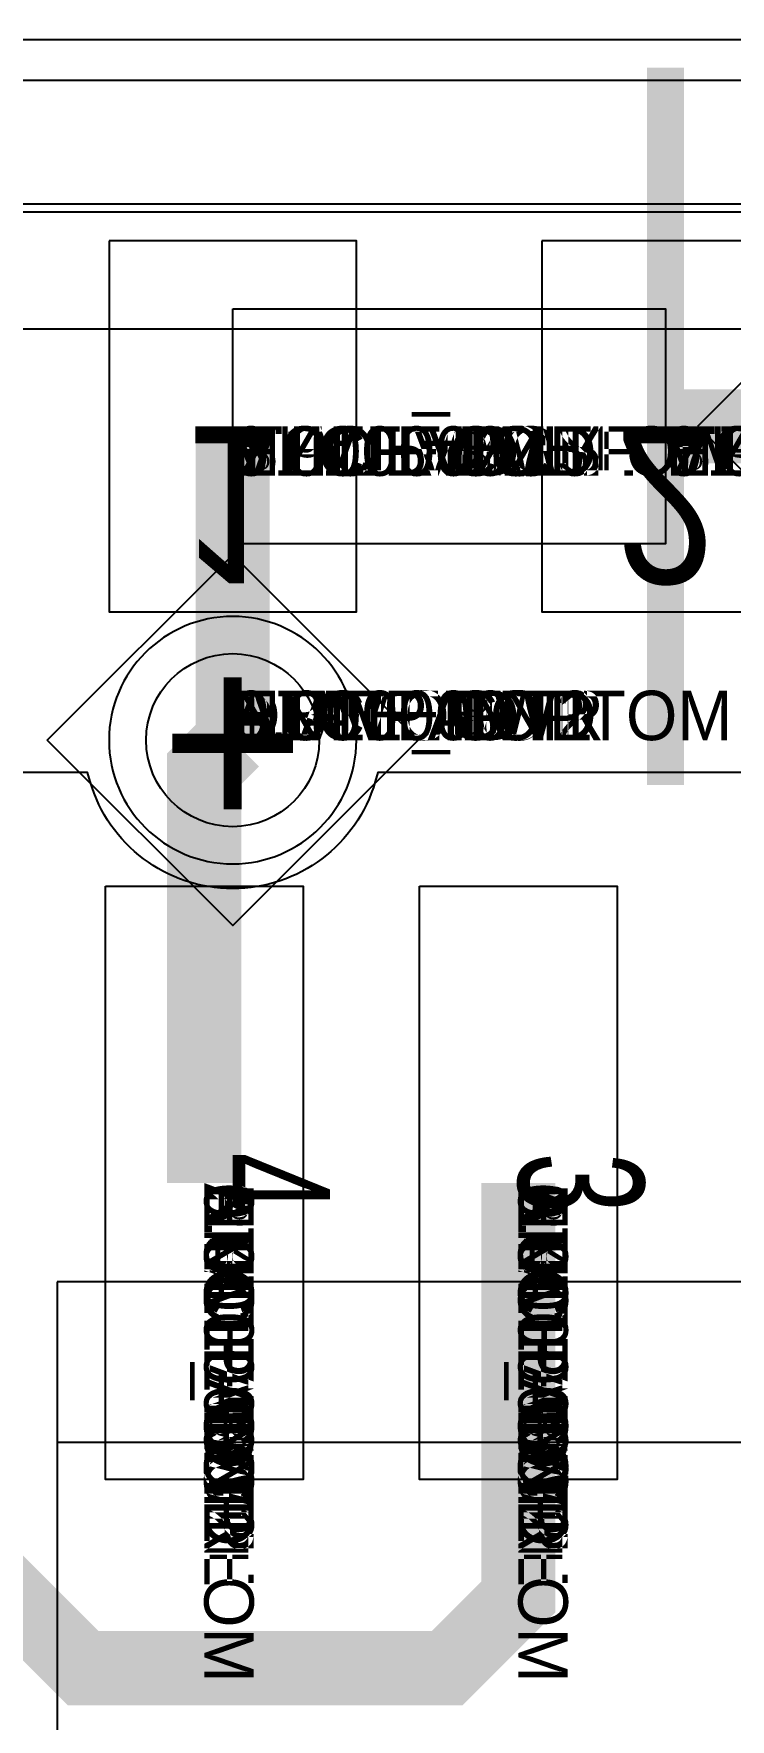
# Model space of a CAD drawing. Extents: x 0 to 323, y 0 to 320.
# Drawn here: x 36.15 to 38.97, y 26.16 to 32.97 of the extents above; entities that cross this region are included whole.
import ezdxf
from ezdxf.enums import TextEntityAlignment as Align

# ---------------------------------------------------------------- set-up
doc = ezdxf.new("R2010")
doc.units = 0
doc.header["$MEASUREMENT"] = 0
doc.layers.get('0').update_dxf_attribs({"linetype": 'CONTINUOUS'})
for name, color, linetype in [('CDN_FIGURES', 7, 'CONTINUOUS'), ('ETCH_BOTTOM', 7, 'CONTINUOUS'), ('ETCH_GND', 3, 'CONTINUOUS'), ('ETCH_INT1', 4, 'CONTINUOUS'), ('ETCH_INT2', 5, 'CONTINUOUS'), ('ETCH_PWR', 6, 'CONTINUOUS'), ('ETCH_TOP', 2, 'CONTINUOUS'), ('MANUFACTURING_NCLEGEND-1-6', 8, 'CONTINUOUS'), ('PACKAGE_GEOMETRY_ASSEMBLY_TOP', 11, 'CONTINUOUS'), ('PACKAGE_GEOMETRY_PIN_NUMBER', 9, 'CONTINUOUS')]:
    doc.layers.add(name, color=color, linetype=linetype)

# ---------------------------------------------------------------- blocks, each defined once
blk = doc.blocks.new('PAD_INFO')
for tag in ['SHAPE_TYPE', 'PAD_HEIGHT', 'PAD_LAYER', 'PAD_TYPE', 'PAD_WIDTH']:
    blk.add_attdef(tag, (0, 0), '', height=0.2)
at = {"flags": 2}
blk.add_attdef('CDN_TYPE', (0, 0), '', height=0.2, dxfattribs=at)
blk = doc.blocks.new('DRILL_INFO')
at = {"flags": 2}
blk.add_attdef('CDN_TYPE', (0, 0), '', height=0.2, dxfattribs=at)
for tag in ['FSHAPE', 'FCHAR', 'DRILL_HEIGHT', 'DIAMETER', 'PLATED', 'DRILL_WIDTH']:
    blk.add_attdef(tag, (0, 0), '', height=0.2)
blk = doc.blocks.new('VIA0700X0300')
at = {"layer": 'ETCH_BOTTOM'}
blk.add_circle((0, 0), 0.35, dxfattribs=at)
at = {"layer": 'ETCH_GND'}
blk.add_circle((0, 0), 0.35, dxfattribs=at)
at = {"layer": 'ETCH_INT1'}
blk.add_circle((0, 0), 0.35, dxfattribs=at)
at = {"layer": 'ETCH_INT2'}
blk.add_circle((0, 0), 0.35, dxfattribs=at)
at = {"layer": 'ETCH_PWR'}
blk.add_circle((0, 0), 0.35, dxfattribs=at)
at = {"layer": 'ETCH_TOP'}
blk.add_circle((0, 0), 0.35, dxfattribs=at)
ref = blk.add_blockref('PAD_INFO', (0, 0))
ref.add_attrib('PAD_LAYER', 'ETCH_TOP', (0, 0), dxfattribs={"height": 0.2})
ref.add_attrib('SHAPE_TYPE', 'NULL', (0, 0), dxfattribs={"height": 0.2})
ref.add_attrib('PAD_TYPE', 'ANTIPAD', (0, 0), dxfattribs={"height": 0.2})
ref.add_attrib('PAD_WIDTH', '0.000000', (0, 0), dxfattribs={"height": 0.2})
ref.add_attrib('PAD_HEIGHT', '0.000000', (0, 0), dxfattribs={"height": 0.2})
ref = blk.add_blockref('PAD_INFO', (0, 0))
ref.add_attrib('PAD_LAYER', 'ETCH_GND', (0, 0), dxfattribs={"height": 0.2})
ref.add_attrib('SHAPE_TYPE', 'NULL', (0, 0), dxfattribs={"height": 0.2})
ref.add_attrib('PAD_TYPE', 'ANTIPAD', (0, 0), dxfattribs={"height": 0.2})
ref.add_attrib('PAD_WIDTH', '0.000000', (0, 0), dxfattribs={"height": 0.2})
ref.add_attrib('PAD_HEIGHT', '0.000000', (0, 0), dxfattribs={"height": 0.2})
ref = blk.add_blockref('PAD_INFO', (0, 0))
ref.add_attrib('PAD_LAYER', 'ETCH_INT1', (0, 0), dxfattribs={"height": 0.2})
ref.add_attrib('SHAPE_TYPE', 'NULL', (0, 0), dxfattribs={"height": 0.2})
ref.add_attrib('PAD_TYPE', 'ANTIPAD', (0, 0), dxfattribs={"height": 0.2})
ref.add_attrib('PAD_WIDTH', '0.000000', (0, 0), dxfattribs={"height": 0.2})
ref.add_attrib('PAD_HEIGHT', '0.000000', (0, 0), dxfattribs={"height": 0.2})
ref = blk.add_blockref('PAD_INFO', (0, 0))
ref.add_attrib('PAD_LAYER', 'ETCH_INT2', (0, 0), dxfattribs={"height": 0.2})
ref.add_attrib('SHAPE_TYPE', 'NULL', (0, 0), dxfattribs={"height": 0.2})
ref.add_attrib('PAD_TYPE', 'ANTIPAD', (0, 0), dxfattribs={"height": 0.2})
ref.add_attrib('PAD_WIDTH', '0.000000', (0, 0), dxfattribs={"height": 0.2})
ref.add_attrib('PAD_HEIGHT', '0.000000', (0, 0), dxfattribs={"height": 0.2})
ref = blk.add_blockref('PAD_INFO', (0, 0))
ref.add_attrib('PAD_LAYER', 'ETCH_PWR', (0, 0), dxfattribs={"height": 0.2})
ref.add_attrib('SHAPE_TYPE', 'NULL', (0, 0), dxfattribs={"height": 0.2})
ref.add_attrib('PAD_TYPE', 'ANTIPAD', (0, 0), dxfattribs={"height": 0.2})
ref.add_attrib('PAD_WIDTH', '0.000000', (0, 0), dxfattribs={"height": 0.2})
ref.add_attrib('PAD_HEIGHT', '0.000000', (0, 0), dxfattribs={"height": 0.2})
ref = blk.add_blockref('PAD_INFO', (0, 0))
ref.add_attrib('PAD_LAYER', 'ETCH_BOTTOM', (0, 0), dxfattribs={"height": 0.2})
ref.add_attrib('SHAPE_TYPE', 'NULL', (0, 0), dxfattribs={"height": 0.2})
ref.add_attrib('PAD_TYPE', 'ANTIPAD', (0, 0), dxfattribs={"height": 0.2})
ref.add_attrib('PAD_WIDTH', '0.000000', (0, 0), dxfattribs={"height": 0.2})
ref.add_attrib('PAD_HEIGHT', '0.000000', (0, 0), dxfattribs={"height": 0.2})
ref = blk.add_blockref('PAD_INFO', (0, 0))
ref.add_attrib('PAD_LAYER', 'ETCH_TOP', (0, 0), dxfattribs={"height": 0.2})
ref.add_attrib('SHAPE_TYPE', 'NULL', (0, 0), dxfattribs={"height": 0.2})
ref.add_attrib('PAD_TYPE', 'THERMAL', (0, 0), dxfattribs={"height": 0.2})
ref.add_attrib('PAD_WIDTH', '0.000000', (0, 0), dxfattribs={"height": 0.2})
ref.add_attrib('PAD_HEIGHT', '0.000000', (0, 0), dxfattribs={"height": 0.2})
ref = blk.add_blockref('PAD_INFO', (0, 0))
ref.add_attrib('PAD_LAYER', 'ETCH_GND', (0, 0), dxfattribs={"height": 0.2})
ref.add_attrib('SHAPE_TYPE', 'NULL', (0, 0), dxfattribs={"height": 0.2})
ref.add_attrib('PAD_TYPE', 'THERMAL', (0, 0), dxfattribs={"height": 0.2})
ref.add_attrib('PAD_WIDTH', '0.000000', (0, 0), dxfattribs={"height": 0.2})
ref.add_attrib('PAD_HEIGHT', '0.000000', (0, 0), dxfattribs={"height": 0.2})
ref = blk.add_blockref('PAD_INFO', (0, 0))
ref.add_attrib('PAD_LAYER', 'ETCH_INT1', (0, 0), dxfattribs={"height": 0.2})
ref.add_attrib('SHAPE_TYPE', 'NULL', (0, 0), dxfattribs={"height": 0.2})
ref.add_attrib('PAD_TYPE', 'THERMAL', (0, 0), dxfattribs={"height": 0.2})
ref.add_attrib('PAD_WIDTH', '0.000000', (0, 0), dxfattribs={"height": 0.2})
ref.add_attrib('PAD_HEIGHT', '0.000000', (0, 0), dxfattribs={"height": 0.2})
ref = blk.add_blockref('PAD_INFO', (0, 0))
ref.add_attrib('PAD_LAYER', 'ETCH_INT2', (0, 0), dxfattribs={"height": 0.2})
ref.add_attrib('SHAPE_TYPE', 'NULL', (0, 0), dxfattribs={"height": 0.2})
ref.add_attrib('PAD_TYPE', 'THERMAL', (0, 0), dxfattribs={"height": 0.2})
ref.add_attrib('PAD_WIDTH', '0.000000', (0, 0), dxfattribs={"height": 0.2})
ref.add_attrib('PAD_HEIGHT', '0.000000', (0, 0), dxfattribs={"height": 0.2})
ref = blk.add_blockref('PAD_INFO', (0, 0))
ref.add_attrib('PAD_LAYER', 'ETCH_PWR', (0, 0), dxfattribs={"height": 0.2})
ref.add_attrib('SHAPE_TYPE', 'NULL', (0, 0), dxfattribs={"height": 0.2})
ref.add_attrib('PAD_TYPE', 'THERMAL', (0, 0), dxfattribs={"height": 0.2})
ref.add_attrib('PAD_WIDTH', '0.000000', (0, 0), dxfattribs={"height": 0.2})
ref.add_attrib('PAD_HEIGHT', '0.000000', (0, 0), dxfattribs={"height": 0.2})
ref = blk.add_blockref('PAD_INFO', (0, 0))
ref.add_attrib('PAD_LAYER', 'ETCH_BOTTOM', (0, 0), dxfattribs={"height": 0.2})
ref.add_attrib('SHAPE_TYPE', 'NULL', (0, 0), dxfattribs={"height": 0.2})
ref.add_attrib('PAD_TYPE', 'THERMAL', (0, 0), dxfattribs={"height": 0.2})
ref.add_attrib('PAD_WIDTH', '0.000000', (0, 0), dxfattribs={"height": 0.2})
ref.add_attrib('PAD_HEIGHT', '0.000000', (0, 0), dxfattribs={"height": 0.2})
ref = blk.add_blockref('PAD_INFO', (0, 0))
ref.add_attrib('PAD_LAYER', 'ETCH_TOP', (0, 0), dxfattribs={"height": 0.2})
ref.add_attrib('SHAPE_TYPE', 'CIRCLE', (0, 0), dxfattribs={"height": 0.2})
ref.add_attrib('PAD_TYPE', 'REGULAR', (0, 0), dxfattribs={"height": 0.2})
ref.add_attrib('PAD_WIDTH', '0.700000', (0, 0), dxfattribs={"height": 0.2})
ref.add_attrib('PAD_HEIGHT', '0.700000', (0, 0), dxfattribs={"height": 0.2})
ref = blk.add_blockref('PAD_INFO', (0, 0))
ref.add_attrib('PAD_LAYER', 'ETCH_GND', (0, 0), dxfattribs={"height": 0.2})
ref.add_attrib('SHAPE_TYPE', 'CIRCLE', (0, 0), dxfattribs={"height": 0.2})
ref.add_attrib('PAD_TYPE', 'REGULAR', (0, 0), dxfattribs={"height": 0.2})
ref.add_attrib('PAD_WIDTH', '0.700000', (0, 0), dxfattribs={"height": 0.2})
ref.add_attrib('PAD_HEIGHT', '0.700000', (0, 0), dxfattribs={"height": 0.2})
ref = blk.add_blockref('PAD_INFO', (0, 0))
ref.add_attrib('PAD_LAYER', 'ETCH_INT1', (0, 0), dxfattribs={"height": 0.2})
ref.add_attrib('SHAPE_TYPE', 'CIRCLE', (0, 0), dxfattribs={"height": 0.2})
ref.add_attrib('PAD_TYPE', 'REGULAR', (0, 0), dxfattribs={"height": 0.2})
ref.add_attrib('PAD_WIDTH', '0.700000', (0, 0), dxfattribs={"height": 0.2})
ref.add_attrib('PAD_HEIGHT', '0.700000', (0, 0), dxfattribs={"height": 0.2})
ref = blk.add_blockref('PAD_INFO', (0, 0))
ref.add_attrib('PAD_LAYER', 'ETCH_INT2', (0, 0), dxfattribs={"height": 0.2})
ref.add_attrib('SHAPE_TYPE', 'CIRCLE', (0, 0), dxfattribs={"height": 0.2})
ref.add_attrib('PAD_TYPE', 'REGULAR', (0, 0), dxfattribs={"height": 0.2})
ref.add_attrib('PAD_WIDTH', '0.700000', (0, 0), dxfattribs={"height": 0.2})
ref.add_attrib('PAD_HEIGHT', '0.700000', (0, 0), dxfattribs={"height": 0.2})
ref = blk.add_blockref('PAD_INFO', (0, 0))
ref.add_attrib('PAD_LAYER', 'ETCH_PWR', (0, 0), dxfattribs={"height": 0.2})
ref.add_attrib('SHAPE_TYPE', 'CIRCLE', (0, 0), dxfattribs={"height": 0.2})
ref.add_attrib('PAD_TYPE', 'REGULAR', (0, 0), dxfattribs={"height": 0.2})
ref.add_attrib('PAD_WIDTH', '0.700000', (0, 0), dxfattribs={"height": 0.2})
ref.add_attrib('PAD_HEIGHT', '0.700000', (0, 0), dxfattribs={"height": 0.2})
ref = blk.add_blockref('PAD_INFO', (0, 0))
ref.add_attrib('PAD_LAYER', 'ETCH_BOTTOM', (0, 0), dxfattribs={"height": 0.2})
ref.add_attrib('SHAPE_TYPE', 'CIRCLE', (0, 0), dxfattribs={"height": 0.2})
ref.add_attrib('PAD_TYPE', 'REGULAR', (0, 0), dxfattribs={"height": 0.2})
ref.add_attrib('PAD_WIDTH', '0.700000', (0, 0), dxfattribs={"height": 0.2})
ref.add_attrib('PAD_HEIGHT', '0.700000', (0, 0), dxfattribs={"height": 0.2})
ref = blk.add_blockref('DRILL_INFO', (0, 0))
ref.add_attrib('DIAMETER', '0.300000', (0, 0), dxfattribs={"height": 0.2})
ref.add_attrib('PLATED', 'PLATED', (0, 0), dxfattribs={"height": 0.2})
ref.add_attrib('FSHAPE', 'DIAMOND', (0, 0), dxfattribs={"height": 0.2})
ref.add_attrib('FCHAR', '+', (0, 0), dxfattribs={"height": 0.2})
ref.add_attrib('DRILL_WIDTH', '1.500000', (0, 0), dxfattribs={"height": 0.2})
ref.add_attrib('DRILL_HEIGHT', '1.500000', (0, 0), dxfattribs={"height": 0.2})
for tag in ['CDN_TYPE', 'PIN']:
    blk.add_attdef(tag, (0, 0), '', height=0.2)
at = {"flags": 2}
for tag in ['PSTKNAME', 'BBV']:
    blk.add_attdef(tag, (0, 0), '', height=0.2, dxfattribs=at)
blk = doc.blocks.new('FIGURE_DIAMOND')
at = {"layer": 'CDN_FIGURES'}
blk.add_lwpolyline([(-0.5, 0), (0, 0.5), (0.5, 0), (0, -0.5)], close=True, dxfattribs=at)
blk = doc.blocks.new('RC2400X0800TS')
at = {"layer": 'ETCH_TOP'}
blk.add_lwpolyline([(-1.2, -0.4), (-1.2, 0.4), (1.2, 0.4), (1.2, -0.4)], close=True, dxfattribs=at)
ref = blk.add_blockref('PAD_INFO', (0, 0))
ref.add_attrib('PAD_LAYER', 'ETCH_TOP', (0, 0), dxfattribs={"height": 0.2})
ref.add_attrib('SHAPE_TYPE', 'NULL', (0, 0), dxfattribs={"height": 0.2})
ref.add_attrib('PAD_TYPE', 'ANTIPAD', (0, 0), dxfattribs={"height": 0.2})
ref.add_attrib('PAD_WIDTH', '0.000000', (0, 0), dxfattribs={"height": 0.2})
ref.add_attrib('PAD_HEIGHT', '0.000000', (0, 0), dxfattribs={"height": 0.2})
ref = blk.add_blockref('PAD_INFO', (0, 0))
ref.add_attrib('PAD_LAYER', 'ETCH_GND', (0, 0), dxfattribs={"height": 0.2})
ref.add_attrib('SHAPE_TYPE', 'NULL', (0, 0), dxfattribs={"height": 0.2})
ref.add_attrib('PAD_TYPE', 'ANTIPAD', (0, 0), dxfattribs={"height": 0.2})
ref.add_attrib('PAD_WIDTH', '0.000000', (0, 0), dxfattribs={"height": 0.2})
ref.add_attrib('PAD_HEIGHT', '0.000000', (0, 0), dxfattribs={"height": 0.2})
ref = blk.add_blockref('PAD_INFO', (0, 0))
ref.add_attrib('PAD_LAYER', 'ETCH_INT1', (0, 0), dxfattribs={"height": 0.2})
ref.add_attrib('SHAPE_TYPE', 'NULL', (0, 0), dxfattribs={"height": 0.2})
ref.add_attrib('PAD_TYPE', 'ANTIPAD', (0, 0), dxfattribs={"height": 0.2})
ref.add_attrib('PAD_WIDTH', '0.000000', (0, 0), dxfattribs={"height": 0.2})
ref.add_attrib('PAD_HEIGHT', '0.000000', (0, 0), dxfattribs={"height": 0.2})
ref = blk.add_blockref('PAD_INFO', (0, 0))
ref.add_attrib('PAD_LAYER', 'ETCH_INT2', (0, 0), dxfattribs={"height": 0.2})
ref.add_attrib('SHAPE_TYPE', 'NULL', (0, 0), dxfattribs={"height": 0.2})
ref.add_attrib('PAD_TYPE', 'ANTIPAD', (0, 0), dxfattribs={"height": 0.2})
ref.add_attrib('PAD_WIDTH', '0.000000', (0, 0), dxfattribs={"height": 0.2})
ref.add_attrib('PAD_HEIGHT', '0.000000', (0, 0), dxfattribs={"height": 0.2})
ref = blk.add_blockref('PAD_INFO', (0, 0))
ref.add_attrib('PAD_LAYER', 'ETCH_PWR', (0, 0), dxfattribs={"height": 0.2})
ref.add_attrib('SHAPE_TYPE', 'NULL', (0, 0), dxfattribs={"height": 0.2})
ref.add_attrib('PAD_TYPE', 'ANTIPAD', (0, 0), dxfattribs={"height": 0.2})
ref.add_attrib('PAD_WIDTH', '0.000000', (0, 0), dxfattribs={"height": 0.2})
ref.add_attrib('PAD_HEIGHT', '0.000000', (0, 0), dxfattribs={"height": 0.2})
ref = blk.add_blockref('PAD_INFO', (0, 0))
ref.add_attrib('PAD_LAYER', 'ETCH_BOTTOM', (0, 0), dxfattribs={"height": 0.2})
ref.add_attrib('SHAPE_TYPE', 'NULL', (0, 0), dxfattribs={"height": 0.2})
ref.add_attrib('PAD_TYPE', 'ANTIPAD', (0, 0), dxfattribs={"height": 0.2})
ref.add_attrib('PAD_WIDTH', '0.000000', (0, 0), dxfattribs={"height": 0.2})
ref.add_attrib('PAD_HEIGHT', '0.000000', (0, 0), dxfattribs={"height": 0.2})
ref = blk.add_blockref('PAD_INFO', (0, 0))
ref.add_attrib('PAD_LAYER', 'ETCH_TOP', (0, 0), dxfattribs={"height": 0.2})
ref.add_attrib('SHAPE_TYPE', 'NULL', (0, 0), dxfattribs={"height": 0.2})
ref.add_attrib('PAD_TYPE', 'THERMAL', (0, 0), dxfattribs={"height": 0.2})
ref.add_attrib('PAD_WIDTH', '0.000000', (0, 0), dxfattribs={"height": 0.2})
ref.add_attrib('PAD_HEIGHT', '0.000000', (0, 0), dxfattribs={"height": 0.2})
ref = blk.add_blockref('PAD_INFO', (0, 0))
ref.add_attrib('PAD_LAYER', 'ETCH_GND', (0, 0), dxfattribs={"height": 0.2})
ref.add_attrib('SHAPE_TYPE', 'NULL', (0, 0), dxfattribs={"height": 0.2})
ref.add_attrib('PAD_TYPE', 'THERMAL', (0, 0), dxfattribs={"height": 0.2})
ref.add_attrib('PAD_WIDTH', '0.000000', (0, 0), dxfattribs={"height": 0.2})
ref.add_attrib('PAD_HEIGHT', '0.000000', (0, 0), dxfattribs={"height": 0.2})
ref = blk.add_blockref('PAD_INFO', (0, 0))
ref.add_attrib('PAD_LAYER', 'ETCH_INT1', (0, 0), dxfattribs={"height": 0.2})
ref.add_attrib('SHAPE_TYPE', 'NULL', (0, 0), dxfattribs={"height": 0.2})
ref.add_attrib('PAD_TYPE', 'THERMAL', (0, 0), dxfattribs={"height": 0.2})
ref.add_attrib('PAD_WIDTH', '0.000000', (0, 0), dxfattribs={"height": 0.2})
ref.add_attrib('PAD_HEIGHT', '0.000000', (0, 0), dxfattribs={"height": 0.2})
ref = blk.add_blockref('PAD_INFO', (0, 0))
ref.add_attrib('PAD_LAYER', 'ETCH_INT2', (0, 0), dxfattribs={"height": 0.2})
ref.add_attrib('SHAPE_TYPE', 'NULL', (0, 0), dxfattribs={"height": 0.2})
ref.add_attrib('PAD_TYPE', 'THERMAL', (0, 0), dxfattribs={"height": 0.2})
ref.add_attrib('PAD_WIDTH', '0.000000', (0, 0), dxfattribs={"height": 0.2})
ref.add_attrib('PAD_HEIGHT', '0.000000', (0, 0), dxfattribs={"height": 0.2})
ref = blk.add_blockref('PAD_INFO', (0, 0))
ref.add_attrib('PAD_LAYER', 'ETCH_PWR', (0, 0), dxfattribs={"height": 0.2})
ref.add_attrib('SHAPE_TYPE', 'NULL', (0, 0), dxfattribs={"height": 0.2})
ref.add_attrib('PAD_TYPE', 'THERMAL', (0, 0), dxfattribs={"height": 0.2})
ref.add_attrib('PAD_WIDTH', '0.000000', (0, 0), dxfattribs={"height": 0.2})
ref.add_attrib('PAD_HEIGHT', '0.000000', (0, 0), dxfattribs={"height": 0.2})
ref = blk.add_blockref('PAD_INFO', (0, 0))
ref.add_attrib('PAD_LAYER', 'ETCH_BOTTOM', (0, 0), dxfattribs={"height": 0.2})
ref.add_attrib('SHAPE_TYPE', 'NULL', (0, 0), dxfattribs={"height": 0.2})
ref.add_attrib('PAD_TYPE', 'THERMAL', (0, 0), dxfattribs={"height": 0.2})
ref.add_attrib('PAD_WIDTH', '0.000000', (0, 0), dxfattribs={"height": 0.2})
ref.add_attrib('PAD_HEIGHT', '0.000000', (0, 0), dxfattribs={"height": 0.2})
ref = blk.add_blockref('PAD_INFO', (0, 0))
ref.add_attrib('PAD_LAYER', 'ETCH_TOP', (0, 0), dxfattribs={"height": 0.2})
ref.add_attrib('SHAPE_TYPE', 'RECTANGLE', (0, 0), dxfattribs={"height": 0.2})
ref.add_attrib('PAD_TYPE', 'REGULAR', (0, 0), dxfattribs={"height": 0.2})
ref.add_attrib('PAD_WIDTH', '2.400000', (0, 0), dxfattribs={"height": 0.2})
ref.add_attrib('PAD_HEIGHT', '0.800000', (0, 0), dxfattribs={"height": 0.2})
ref = blk.add_blockref('PAD_INFO', (0, 0))
ref.add_attrib('PAD_LAYER', 'ETCH_GND', (0, 0), dxfattribs={"height": 0.2})
ref.add_attrib('SHAPE_TYPE', 'NULL', (0, 0), dxfattribs={"height": 0.2})
ref.add_attrib('PAD_TYPE', 'REGULAR', (0, 0), dxfattribs={"height": 0.2})
ref.add_attrib('PAD_WIDTH', '0.000000', (0, 0), dxfattribs={"height": 0.2})
ref.add_attrib('PAD_HEIGHT', '0.000000', (0, 0), dxfattribs={"height": 0.2})
ref = blk.add_blockref('PAD_INFO', (0, 0))
ref.add_attrib('PAD_LAYER', 'ETCH_INT1', (0, 0), dxfattribs={"height": 0.2})
ref.add_attrib('SHAPE_TYPE', 'NULL', (0, 0), dxfattribs={"height": 0.2})
ref.add_attrib('PAD_TYPE', 'REGULAR', (0, 0), dxfattribs={"height": 0.2})
ref.add_attrib('PAD_WIDTH', '0.000000', (0, 0), dxfattribs={"height": 0.2})
ref.add_attrib('PAD_HEIGHT', '0.000000', (0, 0), dxfattribs={"height": 0.2})
ref = blk.add_blockref('PAD_INFO', (0, 0))
ref.add_attrib('PAD_LAYER', 'ETCH_INT2', (0, 0), dxfattribs={"height": 0.2})
ref.add_attrib('SHAPE_TYPE', 'NULL', (0, 0), dxfattribs={"height": 0.2})
ref.add_attrib('PAD_TYPE', 'REGULAR', (0, 0), dxfattribs={"height": 0.2})
ref.add_attrib('PAD_WIDTH', '0.000000', (0, 0), dxfattribs={"height": 0.2})
ref.add_attrib('PAD_HEIGHT', '0.000000', (0, 0), dxfattribs={"height": 0.2})
ref = blk.add_blockref('PAD_INFO', (0, 0))
ref.add_attrib('PAD_LAYER', 'ETCH_PWR', (0, 0), dxfattribs={"height": 0.2})
ref.add_attrib('SHAPE_TYPE', 'NULL', (0, 0), dxfattribs={"height": 0.2})
ref.add_attrib('PAD_TYPE', 'REGULAR', (0, 0), dxfattribs={"height": 0.2})
ref.add_attrib('PAD_WIDTH', '0.000000', (0, 0), dxfattribs={"height": 0.2})
ref.add_attrib('PAD_HEIGHT', '0.000000', (0, 0), dxfattribs={"height": 0.2})
ref = blk.add_blockref('PAD_INFO', (0, 0))
ref.add_attrib('PAD_LAYER', 'ETCH_BOTTOM', (0, 0), dxfattribs={"height": 0.2})
ref.add_attrib('SHAPE_TYPE', 'NULL', (0, 0), dxfattribs={"height": 0.2})
ref.add_attrib('PAD_TYPE', 'REGULAR', (0, 0), dxfattribs={"height": 0.2})
ref.add_attrib('PAD_WIDTH', '0.000000', (0, 0), dxfattribs={"height": 0.2})
ref.add_attrib('PAD_HEIGHT', '0.000000', (0, 0), dxfattribs={"height": 0.2})
ref = blk.add_blockref('DRILL_INFO', (0, 0))
ref.add_attrib('DIAMETER', '0.000000', (0, 0), dxfattribs={"height": 0.2})
ref.add_attrib('PLATED', 'PLATED', (0, 0), dxfattribs={"height": 0.2})
ref.add_attrib('FSHAPE', 'NULL', (0, 0), dxfattribs={"height": 0.2})
ref.add_attrib('DRILL_WIDTH', '0.000000', (0, 0), dxfattribs={"height": 0.2})
ref.add_attrib('DRILL_HEIGHT', '0.000000', (0, 0), dxfattribs={"height": 0.2})
for tag in ['CDN_TYPE', 'PIN']:
    blk.add_attdef(tag, (0, 0), '', height=0.2)
at = {"flags": 2}
for tag in ['PSTKNAME', 'BBV']:
    blk.add_attdef(tag, (0, 0), '', height=0.2, dxfattribs=at)
blk = doc.blocks.new('F372')
at = {"layer": 'PACKAGE_GEOMETRY_ASSEMBLY_TOP'}
blk.add_lwpolyline([(0.4, -4.405), (4.4, -4.405), (4.4, 0.595), (0.4, 0.595)], close=True, dxfattribs=at)
blk.add_lwpolyline([(1.05, 0.595), (1.05, -4.405)], dxfattribs=at)
at = {"layer": 'ETCH_TOP'}
ref = blk.add_blockref('RC2400X0800TS', (0, -2.54), dxfattribs=at)
ref.add_attrib('CDN_TYPE', 'PIN', (0, 0), dxfattribs={"height": 0.2})
ref.add_attrib('PIN', '3', (0, 0), dxfattribs={"height": 0.2})
ref = blk.add_blockref('RC2400X0800TS', (0, -3.81), dxfattribs=at)
ref.add_attrib('CDN_TYPE', 'PIN', (0, 0), dxfattribs={"height": 0.2})
ref.add_attrib('PIN', '4', (0, 0), dxfattribs={"height": 0.2})
ref = blk.add_blockref('RC2400X0800TS', (4.8, -3.81), dxfattribs=at)
ref.add_attrib('CDN_TYPE', 'PIN', (0, 0), dxfattribs={"height": 0.2})
ref.add_attrib('PIN', '5', (0, 0), dxfattribs={"height": 0.2})
ref = blk.add_blockref('RC2400X0800TS', (4.8, -2.54), dxfattribs=at)
ref.add_attrib('CDN_TYPE', 'PIN', (0, 0), dxfattribs={"height": 0.2})
ref.add_attrib('PIN', '6', (0, 0), dxfattribs={"height": 0.2})
at = {"flags": 2}
for tag in ['SYMBOL_TYPE', 'CDN_TYPE', 'REFDES']:
    blk.add_attdef(tag, (0, 0), '', height=0.2, dxfattribs=at)
blk = doc.blocks.new('RC1000X1500TS')
at = {"layer": 'ETCH_TOP'}
blk.add_lwpolyline([(-0.5, -0.75), (-0.5, 0.75), (0.5, 0.75), (0.5, -0.75)], close=True, dxfattribs=at)
ref = blk.add_blockref('PAD_INFO', (0, 0))
ref.add_attrib('PAD_LAYER', 'ETCH_TOP', (0, 0), dxfattribs={"height": 0.2})
ref.add_attrib('SHAPE_TYPE', 'NULL', (0, 0), dxfattribs={"height": 0.2})
ref.add_attrib('PAD_TYPE', 'ANTIPAD', (0, 0), dxfattribs={"height": 0.2})
ref.add_attrib('PAD_WIDTH', '0.000000', (0, 0), dxfattribs={"height": 0.2})
ref.add_attrib('PAD_HEIGHT', '0.000000', (0, 0), dxfattribs={"height": 0.2})
ref = blk.add_blockref('PAD_INFO', (0, 0))
ref.add_attrib('PAD_LAYER', 'ETCH_GND', (0, 0), dxfattribs={"height": 0.2})
ref.add_attrib('SHAPE_TYPE', 'NULL', (0, 0), dxfattribs={"height": 0.2})
ref.add_attrib('PAD_TYPE', 'ANTIPAD', (0, 0), dxfattribs={"height": 0.2})
ref.add_attrib('PAD_WIDTH', '0.000000', (0, 0), dxfattribs={"height": 0.2})
ref.add_attrib('PAD_HEIGHT', '0.000000', (0, 0), dxfattribs={"height": 0.2})
ref = blk.add_blockref('PAD_INFO', (0, 0))
ref.add_attrib('PAD_LAYER', 'ETCH_INT1', (0, 0), dxfattribs={"height": 0.2})
ref.add_attrib('SHAPE_TYPE', 'NULL', (0, 0), dxfattribs={"height": 0.2})
ref.add_attrib('PAD_TYPE', 'ANTIPAD', (0, 0), dxfattribs={"height": 0.2})
ref.add_attrib('PAD_WIDTH', '0.000000', (0, 0), dxfattribs={"height": 0.2})
ref.add_attrib('PAD_HEIGHT', '0.000000', (0, 0), dxfattribs={"height": 0.2})
ref = blk.add_blockref('PAD_INFO', (0, 0))
ref.add_attrib('PAD_LAYER', 'ETCH_INT2', (0, 0), dxfattribs={"height": 0.2})
ref.add_attrib('SHAPE_TYPE', 'NULL', (0, 0), dxfattribs={"height": 0.2})
ref.add_attrib('PAD_TYPE', 'ANTIPAD', (0, 0), dxfattribs={"height": 0.2})
ref.add_attrib('PAD_WIDTH', '0.000000', (0, 0), dxfattribs={"height": 0.2})
ref.add_attrib('PAD_HEIGHT', '0.000000', (0, 0), dxfattribs={"height": 0.2})
ref = blk.add_blockref('PAD_INFO', (0, 0))
ref.add_attrib('PAD_LAYER', 'ETCH_PWR', (0, 0), dxfattribs={"height": 0.2})
ref.add_attrib('SHAPE_TYPE', 'NULL', (0, 0), dxfattribs={"height": 0.2})
ref.add_attrib('PAD_TYPE', 'ANTIPAD', (0, 0), dxfattribs={"height": 0.2})
ref.add_attrib('PAD_WIDTH', '0.000000', (0, 0), dxfattribs={"height": 0.2})
ref.add_attrib('PAD_HEIGHT', '0.000000', (0, 0), dxfattribs={"height": 0.2})
ref = blk.add_blockref('PAD_INFO', (0, 0))
ref.add_attrib('PAD_LAYER', 'ETCH_BOTTOM', (0, 0), dxfattribs={"height": 0.2})
ref.add_attrib('SHAPE_TYPE', 'NULL', (0, 0), dxfattribs={"height": 0.2})
ref.add_attrib('PAD_TYPE', 'ANTIPAD', (0, 0), dxfattribs={"height": 0.2})
ref.add_attrib('PAD_WIDTH', '0.000000', (0, 0), dxfattribs={"height": 0.2})
ref.add_attrib('PAD_HEIGHT', '0.000000', (0, 0), dxfattribs={"height": 0.2})
ref = blk.add_blockref('PAD_INFO', (0, 0))
ref.add_attrib('PAD_LAYER', 'ETCH_TOP', (0, 0), dxfattribs={"height": 0.2})
ref.add_attrib('SHAPE_TYPE', 'NULL', (0, 0), dxfattribs={"height": 0.2})
ref.add_attrib('PAD_TYPE', 'THERMAL', (0, 0), dxfattribs={"height": 0.2})
ref.add_attrib('PAD_WIDTH', '0.000000', (0, 0), dxfattribs={"height": 0.2})
ref.add_attrib('PAD_HEIGHT', '0.000000', (0, 0), dxfattribs={"height": 0.2})
ref = blk.add_blockref('PAD_INFO', (0, 0))
ref.add_attrib('PAD_LAYER', 'ETCH_GND', (0, 0), dxfattribs={"height": 0.2})
ref.add_attrib('SHAPE_TYPE', 'NULL', (0, 0), dxfattribs={"height": 0.2})
ref.add_attrib('PAD_TYPE', 'THERMAL', (0, 0), dxfattribs={"height": 0.2})
ref.add_attrib('PAD_WIDTH', '0.000000', (0, 0), dxfattribs={"height": 0.2})
ref.add_attrib('PAD_HEIGHT', '0.000000', (0, 0), dxfattribs={"height": 0.2})
ref = blk.add_blockref('PAD_INFO', (0, 0))
ref.add_attrib('PAD_LAYER', 'ETCH_INT1', (0, 0), dxfattribs={"height": 0.2})
ref.add_attrib('SHAPE_TYPE', 'NULL', (0, 0), dxfattribs={"height": 0.2})
ref.add_attrib('PAD_TYPE', 'THERMAL', (0, 0), dxfattribs={"height": 0.2})
ref.add_attrib('PAD_WIDTH', '0.000000', (0, 0), dxfattribs={"height": 0.2})
ref.add_attrib('PAD_HEIGHT', '0.000000', (0, 0), dxfattribs={"height": 0.2})
ref = blk.add_blockref('PAD_INFO', (0, 0))
ref.add_attrib('PAD_LAYER', 'ETCH_INT2', (0, 0), dxfattribs={"height": 0.2})
ref.add_attrib('SHAPE_TYPE', 'NULL', (0, 0), dxfattribs={"height": 0.2})
ref.add_attrib('PAD_TYPE', 'THERMAL', (0, 0), dxfattribs={"height": 0.2})
ref.add_attrib('PAD_WIDTH', '0.000000', (0, 0), dxfattribs={"height": 0.2})
ref.add_attrib('PAD_HEIGHT', '0.000000', (0, 0), dxfattribs={"height": 0.2})
ref = blk.add_blockref('PAD_INFO', (0, 0))
ref.add_attrib('PAD_LAYER', 'ETCH_PWR', (0, 0), dxfattribs={"height": 0.2})
ref.add_attrib('SHAPE_TYPE', 'NULL', (0, 0), dxfattribs={"height": 0.2})
ref.add_attrib('PAD_TYPE', 'THERMAL', (0, 0), dxfattribs={"height": 0.2})
ref.add_attrib('PAD_WIDTH', '0.000000', (0, 0), dxfattribs={"height": 0.2})
ref.add_attrib('PAD_HEIGHT', '0.000000', (0, 0), dxfattribs={"height": 0.2})
ref = blk.add_blockref('PAD_INFO', (0, 0))
ref.add_attrib('PAD_LAYER', 'ETCH_BOTTOM', (0, 0), dxfattribs={"height": 0.2})
ref.add_attrib('SHAPE_TYPE', 'NULL', (0, 0), dxfattribs={"height": 0.2})
ref.add_attrib('PAD_TYPE', 'THERMAL', (0, 0), dxfattribs={"height": 0.2})
ref.add_attrib('PAD_WIDTH', '0.000000', (0, 0), dxfattribs={"height": 0.2})
ref.add_attrib('PAD_HEIGHT', '0.000000', (0, 0), dxfattribs={"height": 0.2})
ref = blk.add_blockref('PAD_INFO', (0, 0))
ref.add_attrib('PAD_LAYER', 'ETCH_GND', (0, 0), dxfattribs={"height": 0.2})
ref.add_attrib('SHAPE_TYPE', 'NULL', (0, 0), dxfattribs={"height": 0.2})
ref.add_attrib('PAD_TYPE', 'REGULAR', (0, 0), dxfattribs={"height": 0.2})
ref.add_attrib('PAD_WIDTH', '0.000000', (0, 0), dxfattribs={"height": 0.2})
ref.add_attrib('PAD_HEIGHT', '0.000000', (0, 0), dxfattribs={"height": 0.2})
ref = blk.add_blockref('PAD_INFO', (0, 0))
ref.add_attrib('PAD_LAYER', 'ETCH_INT1', (0, 0), dxfattribs={"height": 0.2})
ref.add_attrib('SHAPE_TYPE', 'NULL', (0, 0), dxfattribs={"height": 0.2})
ref.add_attrib('PAD_TYPE', 'REGULAR', (0, 0), dxfattribs={"height": 0.2})
ref.add_attrib('PAD_WIDTH', '0.000000', (0, 0), dxfattribs={"height": 0.2})
ref.add_attrib('PAD_HEIGHT', '0.000000', (0, 0), dxfattribs={"height": 0.2})
ref = blk.add_blockref('PAD_INFO', (0, 0))
ref.add_attrib('PAD_LAYER', 'ETCH_INT2', (0, 0), dxfattribs={"height": 0.2})
ref.add_attrib('SHAPE_TYPE', 'NULL', (0, 0), dxfattribs={"height": 0.2})
ref.add_attrib('PAD_TYPE', 'REGULAR', (0, 0), dxfattribs={"height": 0.2})
ref.add_attrib('PAD_WIDTH', '0.000000', (0, 0), dxfattribs={"height": 0.2})
ref.add_attrib('PAD_HEIGHT', '0.000000', (0, 0), dxfattribs={"height": 0.2})
ref = blk.add_blockref('PAD_INFO', (0, 0))
ref.add_attrib('PAD_LAYER', 'ETCH_PWR', (0, 0), dxfattribs={"height": 0.2})
ref.add_attrib('SHAPE_TYPE', 'NULL', (0, 0), dxfattribs={"height": 0.2})
ref.add_attrib('PAD_TYPE', 'REGULAR', (0, 0), dxfattribs={"height": 0.2})
ref.add_attrib('PAD_WIDTH', '0.000000', (0, 0), dxfattribs={"height": 0.2})
ref.add_attrib('PAD_HEIGHT', '0.000000', (0, 0), dxfattribs={"height": 0.2})
ref = blk.add_blockref('PAD_INFO', (0, 0))
ref.add_attrib('PAD_LAYER', 'ETCH_BOTTOM', (0, 0), dxfattribs={"height": 0.2})
ref.add_attrib('SHAPE_TYPE', 'NULL', (0, 0), dxfattribs={"height": 0.2})
ref.add_attrib('PAD_TYPE', 'REGULAR', (0, 0), dxfattribs={"height": 0.2})
ref.add_attrib('PAD_WIDTH', '0.000000', (0, 0), dxfattribs={"height": 0.2})
ref.add_attrib('PAD_HEIGHT', '0.000000', (0, 0), dxfattribs={"height": 0.2})
ref = blk.add_blockref('DRILL_INFO', (0, 0))
ref.add_attrib('DIAMETER', '0.000000', (0, 0), dxfattribs={"height": 0.2})
ref.add_attrib('PLATED', 'PLATED', (0, 0), dxfattribs={"height": 0.2})
ref.add_attrib('FSHAPE', 'NULL', (0, 0), dxfattribs={"height": 0.2})
ref.add_attrib('DRILL_WIDTH', '0.000000', (0, 0), dxfattribs={"height": 0.2})
ref.add_attrib('DRILL_HEIGHT', '0.000000', (0, 0), dxfattribs={"height": 0.2})
ref = blk.add_blockref('PAD_INFO', (0, 0))
ref.add_attrib('PAD_LAYER', 'ETCH_TOP', (0, 0), dxfattribs={"height": 0.2})
ref.add_attrib('SHAPE_TYPE', 'RECTANGLE', (0, 0), dxfattribs={"height": 0.2})
ref.add_attrib('PAD_TYPE', 'REGULAR', (0, 0), dxfattribs={"height": 0.2})
ref.add_attrib('PAD_WIDTH', '1.000000', (0, 0), dxfattribs={"height": 0.2})
ref.add_attrib('PAD_HEIGHT', '1.500000', (0, 0), dxfattribs={"height": 0.2})
for tag in ['CDN_TYPE', 'PIN']:
    blk.add_attdef(tag, (0, 0), '', height=0.2)
at = {"flags": 2}
for tag in ['PSTKNAME', 'BBV']:
    blk.add_attdef(tag, (0, 0), '', height=0.2, dxfattribs=at)
blk = doc.blocks.new('F56')
at = {"layer": 'PACKAGE_GEOMETRY_ASSEMBLY_TOP'}
blk.add_lwpolyline([(0, -0.475), (1.75, -0.475), (1.75, 0.475), (0, 0.475)], close=True, dxfattribs=at)
at = {"layer": 'ETCH_TOP'}
ref = blk.add_blockref('RC1000X1500TS', (0, 0), dxfattribs=at)
ref.add_attrib('CDN_TYPE', 'PIN', (0, 0), dxfattribs={"height": 0.2})
ref.add_attrib('PIN', '1', (0, 0), dxfattribs={"height": 0.2})
ref = blk.add_blockref('RC1000X1500TS', (1.75, 0), dxfattribs=at)
ref.add_attrib('CDN_TYPE', 'PIN', (0, 0), dxfattribs={"height": 0.2})
ref.add_attrib('PIN', '2', (0, 0), dxfattribs={"height": 0.2})
at = {"flags": 2}
for tag in ['SYMBOL_TYPE', 'CDN_TYPE', 'REFDES']:
    blk.add_attdef(tag, (0, 0), '', height=0.2, dxfattribs=at)

msp = doc.modelspace()

# ---------------------------------------------------------------- linework, layer by layer
at = {"layer": 'ETCH_BOTTOM'}
for points in [[(38.708, 31.384, 0.15, 0.15, 0), (38.708, 32.8348, 0.15, 0.15, 0)], [(36.958, 31.384, 0.3, 0.3, 0), (36.958, 30.115, 0.3, 0.3, 0)], [(38.708, 31.384, 0.3, 0.3, 0), (39.588, 31.384, 0.3, 0.3, 0)], [(38.708, 29.9332, 0.15, 0.15, 0), (38.708, 31.384, 0.15, 0.15, 0)]]:
    msp.add_lwpolyline(points, format="xyseb", dxfattribs=at)
msp.add_lwpolyline([(37.5342, 29.9474, -0.750573), (36.3818, 29.9474), (36.3712, 29.9839), (35.8079, 29.9839), (35.8079, 32.7841), (39.8581, 32.7841), (39.8581, 29.9839), (37.5448, 29.9839)], format="xyb", close=True, dxfattribs=at)
at = {"layer": 'ETCH_GND'}
for points in [[(24.7939, 32.4561), (18.45, 38.8), (18.45, 39.1), (16.1, 39.1), (15.7867, 39.4133, -0.668179), (15.8226, 39.5), (18.8, 39.5), (26.017, 32.283), (70.847, 32.283), (70.847, 26.8418, 0.668179), (71.0201, 26.7701), (73.5633, 29.3133, -0.668179), (73.65, 29.2774), (73.65, 28.3), (70.847, 25.497), (70.847, 24.773), (69.403, 24.773), (69.403, 31.777), (25.187, 31.777), (24.7101, 32.2539), (24.7222, 32.283, 0.668179), (24.7939, 32.4561)], [(37.4581, 30.115, 1), (36.4579, 30.115, 1)]]:
    msp.add_lwpolyline(points, format="xyb", close=True, dxfattribs=at)
at = {"layer": 'ETCH_INT2'}
for points in [[(59.1939, 32.947), (17.699, 32.947), (17.699, 16.2251), (15.8672, 16.2251), (15.2052, 16.8871, -0.448395), (15.2139, 17.0383, 2.634574), (13.69, 17.1235, -0.669693), (13.6186, 16.9501), (12.8414, 16.9501, -0.669693), (12.77, 17.1235, 1.289173), (10.8569, 18.2653, -0.569037), (10.6879, 18.2223), (9.1001, 19.8101), (9.1001, 64.5818)], [(60.1357, 32.25), (18.106, 32.25), (18.106, 16.2251), (34.9362, 16.2251), (34.9481, 16.232, -1.740689), (34.9481, 15.368), (34.9362, 15.3749), (18.106, 15.3749), (18.106, 8.88), (23.9747, 8.88, 0.62357), (24.0548, 9.0435, -2.041056), (24.8452, 9.0435), (24.8452, 9.0435, 0.62357), (24.9253, 8.88), (26.5398, 8.88, 0.588936), (26.6258, 9.0351, -1.803436), (27.4742, 9.0351, 0.588936), (27.5602, 8.88), (29.2729, 8.88, 0.707802), (29.3365, 9.0604, -2.837864), (29.9635, 9.0604, 0.707802), (30.0271, 8.88), (63.856, 8.88)]]:
    msp.add_lwpolyline(points, format="xyb", dxfattribs=at)
msp.add_lwpolyline([(37.4581, 30.115, 1), (36.4579, 30.115, 1)], format="xyb", close=True, dxfattribs=at)
at = {"layer": 'ETCH_TOP'}
for points in [[(36.843, 28.325, 0.3, 0.3, 0), (36.843, 30, 0.3, 0.3, 0), (36.958, 30.115, 0.3, 0.3, 0)], [(38.113, 28.325, 0.3, 0.3, 0), (38.113, 26.651, 0.3, 0.3, 0), (37.825, 26.363, 0.3, 0.3, 0), (36.353, 26.363, 0.3, 0.3, 0), (35.016, 27.7, 0.3, 0.3, 0), (33.8, 27.7, 0.3, 0.3, 0)]]:
    msp.add_lwpolyline(points, format="xyseb", dxfattribs=at)

# ---------------------------------------------------------------- block references
at = {"xscale": -1, "rotation": 180}
msp.add_blockref('F56', (36.958, 31.384), dxfattribs=at)
at = {"rotation": 270}
msp.add_blockref('F372', (40.653, 28.325), dxfattribs=at)
at = {"layer": 'ETCH_TOP'}
msp.add_blockref('VIA0700X0300', (36.958, 30.115), dxfattribs=at)
at = {"layer": 'MANUFACTURING_NCLEGEND-1-6', "xscale": 1.5, "yscale": 1.5}
for p in [(39.588, 31.384), (36.958, 30.115)]:
    msp.add_blockref('FIGURE_DIAMOND', p, dxfattribs=at)

# ---------------------------------------------------------------- texts
at = {"layer": 'MANUFACTURING_NCLEGEND-1-6'}
msp.add_text('+', height=0.75, dxfattribs=at).set_placement((36.958, 30.115), align=Align.MIDDLE_CENTER)
at = {"layer": 'PACKAGE_GEOMETRY_PIN_NUMBER', "text_generation_flag": 2, "width": 0.88}
for s, p in [('1', (36.958, 31.384)), ('2', (38.708, 31.384))]:
    msp.add_text(s, height=0.635, rotation=180, dxfattribs=at).set_placement(p, align=Align.CENTER)
at = {"layer": 'PACKAGE_GEOMETRY_PIN_NUMBER', "width": 0.649606}
for s, p in [('4', (36.843, 28.325)), ('3', (38.113, 28.325))]:
    msp.add_text(s, height=0.508, rotation=270, dxfattribs=at).set_placement(p, align=Align.CENTER)

doc.saveas('drawing.dxf')
